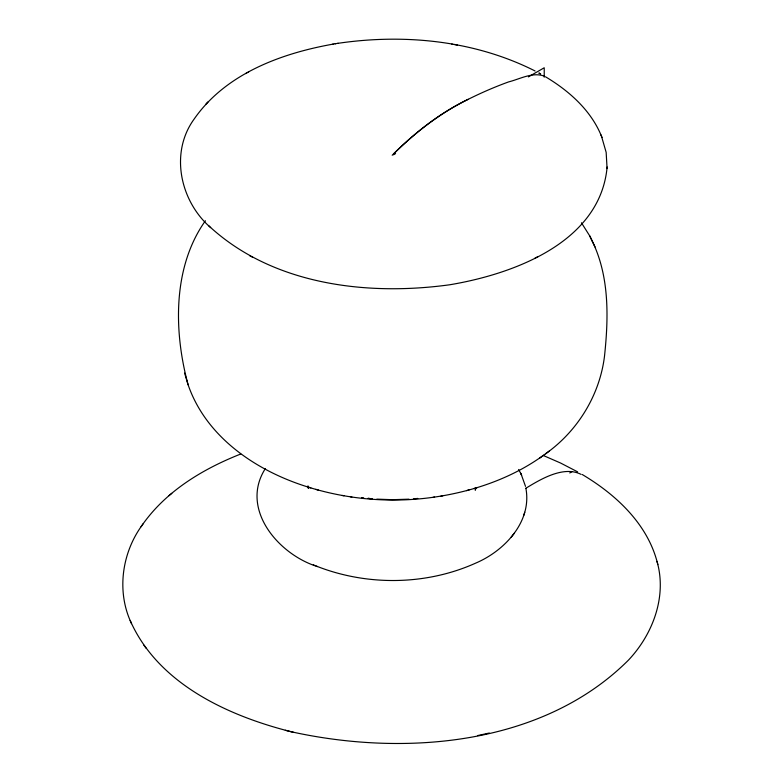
<?xml version="1.0" encoding="UTF-8"?>
<svg xmlns="http://www.w3.org/2000/svg" width="783" height="783" viewBox="0 0 783 783"><rect width="100%" height="100%" fill="white"/><g stroke="black" fill="none" stroke-linecap="round" stroke-linejoin="round"><path stroke-width="1.17" d="M607.128 167.004C600.258 242.26 513.775 274.011 449.834 284.758C367.354 296.131 273.414 285.041 209.795 226.747M607.079 168.511L606.159 152.352L601.53 136.34M475.81 488.651L475.937 487.476M315.921 565.933C366.581 586.075 425.825 585.547 475.663 563.134C504.448 550.938 532.215 521.654 525.873 488.259M523.768 515.361L524.727 512.268M265.349 468.577C239.51 508.97 278.572 554.589 317.526 566.598M141.811 525.647C122.031 553.062 116.647 590.725 130.732 621.829M142.291 524.962C166.006 491.088 202.895 468.929 240.763 454.003M205.41 220.747C172.387 267.326 173.787 331.855 188.096 384.756C206.604 438.421 258.527 472.403 310.831 487.887M141.087 526.724L143.015 523.905M511.24 537.089L512.591 535.406M512.894 535.024L514.255 533.321M335.701 43.672C282.683 52.755 226.013 73.132 194.125 119.085C169.539 152.891 180.188 201.251 210.656 227.618M205.929 104.1L206.829 103.16M207.172 102.788L208.072 101.849M392.185 155.24C414.608 132.963 439.713 113.104 468.273 99.284A495.365 286.001 -60 0 1 508.607 81.912C519.922 79.073 532.254 71.889 543.989 76.029M393.79 153.683C415.753 131.994 440.408 112.801 468.273 99.284M168.981 495.698L169.95 494.885M170.821 494.142L171.78 493.339M545.516 453.837C577.6 431.169 599.758 395.17 604.515 356.069C608.567 317.859 609.546 276.937 592.418 241.516M440.927 496.099C477.434 489.933 513.413 477.101 543.549 455.256M539.761 458.045L549.441 450.939M525.716 488.347C540.857 479.108 563.447 465.484 581.084 474.361M393.477 154.799L395.581 153.585M528.417 76.9L544.224 67.769L544.224 77.204M569.76 472.971L571.874 471.757M245.735 73.582L246.792 73.005M247.604 72.555L248.651 71.977M535.004 258.165L537.931 256.638M466.531 490.638L469.174 489.894M474.126 488.475L477.033 487.652M130.164 620.479C158.049 683.765 227.794 715.74 291.217 731.753C403.959 756.672 542.55 745.935 628.495 660.089C652.826 634.269 667.116 596.499 657.006 561.391C646.641 522.975 615.418 494.239 582.249 474.518M477.601 735.58L489.306 733.025M332.667 44.181L333.245 44.083M337.63 43.378C404.067 33.503 474.635 40.422 535.083 70.979M335.144 43.77L338.158 43.28M307.964 487.046C348.709 499.779 392.322 503.234 434.565 497.088M433.028 497.332L442.757 495.815M413.414 498.849L417.799 498.428M409.01 499.172L392.381 499.691L376.829 499.133M368.03 498.36L372.414 498.81M368.079 498.38L371.514 498.732M361.501 497.557L363.664 497.841M342.2 495.453L343.991 495.756M350.392 496.784L351.89 497.039M451.82 44.093L452.368 44.191M457.311 45.062L454.277 44.514M285.306 730.275L293.556 732.33M315.823 489.346L318.427 490.109M543.167 455.442L560.569 463.027L577.619 471.846M313.298 564.837L314.952 565.532M249.513 255.61L250.521 256.149M251.431 256.628L252.42 257.157M540.72 74.052L538.861 73.015L539.898 73.592M545.448 76.754C569.407 91.034 591.752 110.951 602 137.514M208.493 225.445L209.364 226.326M143.876 645.192L144.786 646.435M145.158 646.944L146.059 648.177M581.446 222.783L589.736 235.928L595.031 246.939M518.61 469.487L521.047 473.989M521.194 474.302L525.51 486.37M520.597 473.089L521.644 475.222M589.736 235.928L592.31 241.281M130.937 622.319L131.515 623.669M600.943 134.872L601.413 136.046M184.582 373.07L188.096 384.756M307.944 486.204L308.541 488.426L308.032 486.067M657.006 561.391L657.348 562.713M657.475 563.261L657.808 564.592M308.12 486.879L308.248 488.054M475.839 487.848L475.232 490.197L475.849 487.956"/></g></svg>
